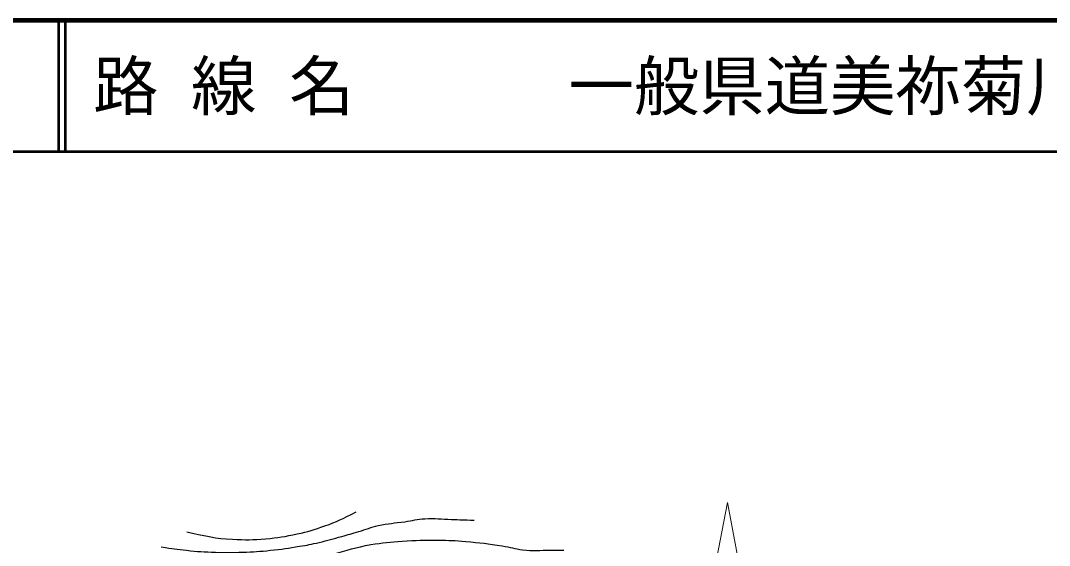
# Model space of a CAD drawing. Units: millimetres, scale not verified. Extents: x 40000 to 680000, y 20000 to 380000.
# Drawn here: x 174841 to 253508, y 339872 to 380000 of the extents above; entities that cross this region are included whole.
import ezdxf
from ezdxf.enums import TextEntityAlignment as Align

# ---------------------------------------------------------------- set-up
doc = ezdxf.new("R2010")
doc.units = ezdxf.units.MM
doc.header["$LTSCALE"] = 1000
for name, color, linetype, lineweight in [('S-BGD', 7, 'Continuous', 25), ('S-STR-HTXT', 7, 'Continuous', 13), ('S-TTL', 2, 'Continuous', 140), ('S-TTL-LINE', 7, 'Continuous', 50)]:
    doc.layers.add(name, color=color, linetype=linetype, lineweight=lineweight)
doc.layers.add('S-TTL-TXT', color=7, linetype='Continuous')
doc.styles.add('ＭＳ ゴシック', font='')
doc.styles.get('ＭＳ ゴシック').set_extended_font_data('MS Gothic')

msp = doc.modelspace()

# ---------------------------------------------------------------- linework, layer by layer
at = {"layer": 'S-BGD'}
for points, knots in [([(187543, 340909), (189150, 340560), (189666, 340416), (191052, 340345), (192039, 340295), (192598, 340286), (193582, 340377), (194534, 340466), (195067, 340547), (196002, 340751), (196833, 340933), (197291, 341076), (198093, 341361), (199062, 341705), (199396, 341884), (200497, 342433)], [0, 0, 0, 0, 1, 1, 1, 2, 2, 2, 3, 3, 3, 4, 4, 4, 5, 5, 5, 5]), ([(185598, 339752), (186514, 339611), (186768, 339575), (187523, 339498), (188387, 339409), (188874, 339381), (189743, 339351), (190554, 339323), (191009, 339326), (191820, 339354), (192656, 339383), (193125, 339417), (193958, 339499), (194826, 339585), (195310, 339661), (196170, 339803), (196757, 339900), (197084, 339967), (197665, 340099), (198348, 340253), (198722, 340379), (199398, 340565), (199906, 340705), (200190, 340784), (200695, 340933), (201283, 341106), (201597, 341258), (202195, 341391), (202972, 341563), (203423, 341571), (204210, 341687), (204812, 341776), (205143, 341884), (205751, 341914), (206549, 341952), (206998, 341884), (207797, 341860), (208472, 341839), (208685, 341832), (209525, 341802)], [0, 0, 0, 0, 1, 1, 1, 2, 2, 2, 3, 3, 3, 4, 4, 4, 5, 5, 5, 6, 6, 6, 7, 7, 7, 8, 8, 8, 9, 9, 9, 10, 10, 10, 11, 11, 11, 12, 12, 12, 13, 13, 13, 13]), ([(182766, 338358), (184312, 338034), (184770, 337934), (186072, 337787), (187294, 337650), (187985, 337606), (189214, 337602), (190342, 337598), (190975, 337626), (192097, 337731), (193056, 337820), (193592, 337892), (194538, 338067), (195447, 338235), (195954, 338345), (196847, 338583), (197579, 338778), (197964, 338970), (198692, 339177), (199831, 339501), (200461, 339733), (201628, 339931), (202557, 340089), (203085, 340135), (204025, 340195), (205093, 340263), (205693, 340290), (206762, 340276), (207593, 340265), (208060, 340255), (208888, 340178), (209979, 340076), (210591, 340012), (211673, 339834), (212282, 339734), (212613, 339615), (213225, 339534), (214052, 339425), (214525, 339515), (215359, 339512), (215755, 339511), (215880, 339511), (216372, 339512)], [0, 0, 0, 0, 1, 1, 1, 2, 2, 2, 3, 3, 3, 4, 4, 4, 5, 5, 5, 6, 6, 6, 7, 7, 7, 8, 8, 8, 9, 9, 9, 10, 10, 10, 11, 11, 11, 12, 12, 12, 13, 13, 13, 14, 14, 14, 14])]:
    msp.add_open_spline(points, degree=3, knots=knots, dxfattribs=at)
at = {"layer": 'S-STR-HTXT'}
for p, q in [((228881, 343156), (225135, 323510)), ((232628, 323510), (228881, 343156))]:
    msp.add_line(p, q, dxfattribs=at)
at = {"layer": 'S-TTL'}
msp.add_line((680000, 380000), (40000, 380000), dxfattribs=at)
at = {"layer": 'S-TTL-LINE'}
for p, q in [((177750, 380000), (177750, 370000)), ((178250, 380000), (178250, 370000)), ((40000, 370000), (680000, 370000))]:
    msp.add_line(p, q, dxfattribs=at)

# ---------------------------------------------------------------- texts
at = {"layer": 'S-TTL-TXT', "style": 'ＭＳ ゴシック'}
for s, p in [('路 線 名', (180380, 375000)), ('一般県道美祢菊川線', (216734, 375000))]:
    msp.add_text(s, height=3666, dxfattribs=at).set_placement(p, align=Align.MIDDLE_LEFT)

doc.saveas('drawing.dxf')
